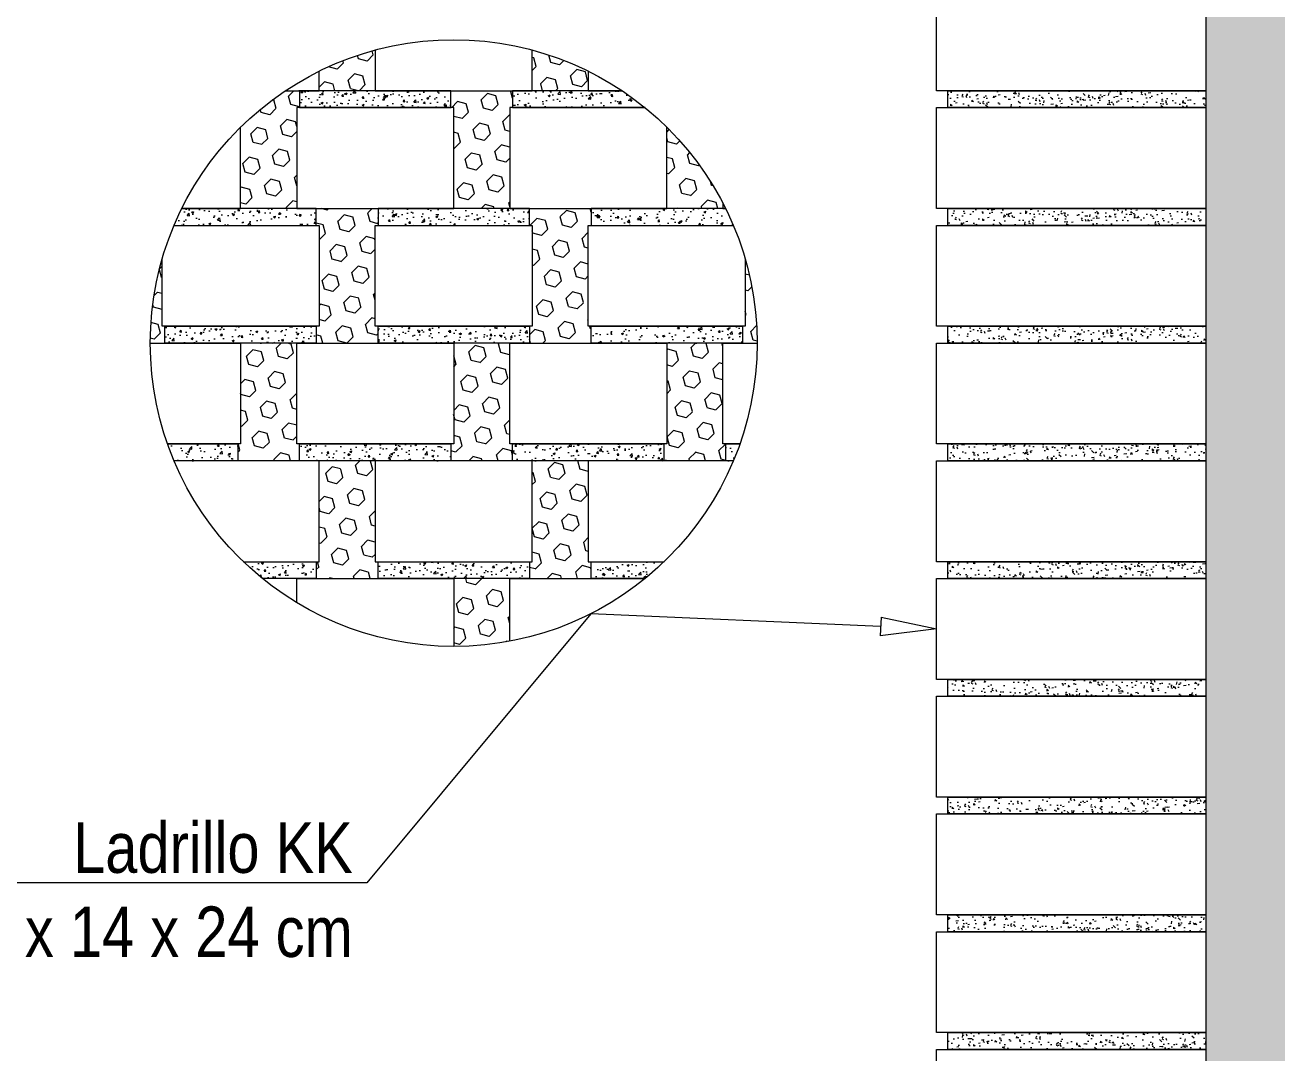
# Model space of a CAD drawing. Header units: metres. Extents: x 0 to 1935, y 0 to 1529.
# Drawn here: x 1862.714 to 1863.83, y 1475.19 to 1476.106 of the extents above; entities that cross this region are included whole.
import ezdxf
from ezdxf import colors
from ezdxf.entities.mleader import LeaderData, LeaderLine
from ezdxf.math import Vec2, Vec3

# ---------------------------------------------------------------- set-up
doc = ezdxf.new("R2010")
doc.units = ezdxf.units.M
doc.header["$LTSCALE"] = 0.005
for name, color, linetype, lineweight in [('-Achurado', 251, 'Continuous', 5), ('-Acotado', 251, 'Continuous', 5), ('-Ladrillo', 34, 'Continuous', 9)]:
    doc.layers.add(name, color=color, linetype=linetype, lineweight=lineweight)
doc.styles.add('-Arial Narrow', font='ARIALN.TTF')
doc.dimstyles.new('Esc 1_25', dxfattribs={"dimscale": 0.025, "dimtxt": 1.8, "dimasz": 1, "dimexe": 1, "dimexo": 2, "dimgap": 0.45, "dimtad": 2, "dimtih": 1, "dimtoh": 1, "dimzin": 4, "dimdsep": 46, "dimtxsty": '-Arial Narrow', "dimblk": 'ARCHTICK', "dimcen": 1, "dimdle": 1, "dimclrd": 256, "dimclre": 256, "dimclrt": 7, "dimadec": 0, "dimazin": 0, "dimtfac": 1, "dimtix": 1, "dimtmove": 1, "dimatfit": 2, "dimldrblk": 'ARCHTICK', "dimfxl": 1, "dimtolj": 2, "dimlwd": 5, "dimlwe": 0, "dimarcsym": 0})
pattern_1 = [(45, (249.83684, 3.191283), (-0.00972141242, 0.00972141242), [0.0079375, -0.015875]), (165, (249.83684, 3.191283), (-0.00355828391, -0.013279696325), [0.0079375, -0.015875]), (105, (249.842452, 3.196895), (-0.013279696325, -0.00355828391), [0.0079375, -0.015875])]
pattern_2 = [(50, (1864.437523, 1475.827653), (0.01821847, -0.00159391), [0.001905, -0.020955]), (355, (1864.437523, 1475.827653), (-0.00352434, 0.01910568), [0.001524, -0.01676406]), (100.4514, (1864.439041, 1475.82752), (0.01469412, 0.01751178), [0.001619, -0.01780902]), (46.1842, (1864.437523, 1475.832733), (0.0271079, -0.00420423), [0.0028575, -0.0314325]), (96.6356, (1864.439782, 1475.832383), (0.0237404, 0.0247426), [0.0024285, -0.02671356]), (351.1842, (1864.437523, 1475.832733), (0.0237404, 0.0247426), [0.002286, -0.02514597]), (21, (1864.440063, 1475.831463), (0.01516144, -0.01022652), [0.001905, -0.020955]), (326, (1864.440063, 1475.831463), (0.0061802, 0.0184188), [0.001524, -0.016764]), (71.4514, (1864.441327, 1475.83061), (0.02134164, 0.00819228), [0.001619, -0.017809]), (37.5, (1864.437523, 1475.827653), (0.00030886, 0.008455504), [0, -0.0165608, 0, -0.017018, 0, -0.0168275]), (7.5, (1864.437523, 1475.827653), (0.006681966, 0.01001806), [0, -0.0097028, 0, -0.0161798, 0, -0.0064135]), (327.5, (1864.431859, 1475.827653), (0.01355906, -0.000572874), [0, -0.00635, 0, -0.019812, 0, -0.026289]), (317.5, (1864.429319, 1475.827653), (0.01481292, 0.00254265), [0, -0.008255, 0, -0.0131572, 0, -0.018669])]
pattern_3 = [(50, (1864.247523, 1475.827653), (0.01821847, -0.0015939), [0.001905, -0.020955]), (355, (1864.247523, 1475.827653), (-0.00352434, 0.0191057), [0.001524, -0.01676406]), (100.4514, (1864.249041, 1475.82752), (0.01469412, 0.01751178), [0.001619, -0.01780902]), (46.1842, (1864.247523, 1475.832733), (0.0271079, -0.00420423), [0.0028575, -0.0314325]), (96.6356, (1864.249782, 1475.832383), (0.0237404, 0.0247426), [0.0024285, -0.02671356]), (351.184, (1864.247523, 1475.832733), (0.0237404, 0.0247426), [0.002286, -0.025146]), (21, (1864.250063, 1475.831463), (0.01516144, -0.01022652), [0.001905, -0.020955]), (326, (1864.250063, 1475.831463), (0.0061802, 0.0184188), [0.001524, -0.016764]), (71.4514, (1864.251327, 1475.83061), (0.02134164, 0.00819228), [0.001619, -0.017809]), (37.5, (1864.247523, 1475.827653), (0.00030886, 0.008455504), [0, -0.0165608, 0, -0.017018, 0, -0.0168275]), (7.5, (1864.247523, 1475.827653), (0.00668197, 0.01001806), [0, -0.0097028, 0, -0.0161798, 0, -0.0064135]), (327.5, (1864.241859, 1475.827653), (0.01355906, -0.000572874), [0, -0.00635, 0, -0.019812, 0, -0.026289]), (317.5, (1864.239319, 1475.827653), (0.01481292, 0.00254265), [0, -0.008255, 0, -0.0131572, 0, -0.018669])]
pattern_4 = [(50, (1864.627523, 1475.827653), (0.01821847, -0.00159391), [0.001905, -0.020955]), (355, (1864.627523, 1475.827653), (-0.00352434, 0.01910568), [0.001524, -0.01676406]), (100.4514, (1864.629041, 1475.82752), (0.01469412, 0.01751178), [0.001619, -0.01780902]), (46.1842, (1864.627523, 1475.832733), (0.0271079, -0.00420423), [0.0028575, -0.0314325]), (96.6356, (1864.629782, 1475.832383), (0.0237404, 0.0247426), [0.0024285, -0.02671356]), (351.1842, (1864.627523, 1475.832733), (0.0237404, 0.0247426), [0.002286, -0.02514597]), (21, (1864.630063, 1475.831463), (0.01516144, -0.01022652), [0.001905, -0.020955]), (326, (1864.630063, 1475.831463), (0.0061802, 0.0184188), [0.001524, -0.016764]), (71.4514, (1864.631327, 1475.83061), (0.02134164, 0.00819228), [0.001619, -0.017809]), (37.5, (1864.627523, 1475.827653), (0.00030886, 0.008455504), [0, -0.0165608, 0, -0.017018, 0, -0.0168275]), (7.5, (1864.627523, 1475.827653), (0.006681966, 0.010018057), [0, -0.0097028, 0, -0.0161798, 0, -0.0064135]), (327.5, (1864.621859, 1475.827653), (0.01355906, -0.000572874), [0, -0.00635, 0, -0.019812, 0, -0.026289]), (317.5, (1864.619319, 1475.827653), (0.01481292, 0.00254265), [0, -0.008255, 0, -0.0131572, 0, -0.018669])]
pattern_5 = [(50, (1864.507523, 1475.722653), (0.01821847, -0.00159391), [0.001905, -0.020955]), (355, (1864.507523, 1475.722653), (-0.00352434, 0.01910568), [0.001524, -0.01676406]), (100.4514, (1864.509041, 1475.72252), (0.01469412, 0.01751178), [0.001619, -0.01780902]), (46.1842, (1864.507523, 1475.727733), (0.0271079, -0.00420423), [0.0028575, -0.0314325]), (96.6356, (1864.509782, 1475.727383), (0.0237404, 0.0247426), [0.0024285, -0.02671356]), (351.1842, (1864.507523, 1475.727733), (0.0237404, 0.0247426), [0.002286, -0.02514597]), (21, (1864.510063, 1475.726463), (0.01516144, -0.01022652), [0.001905, -0.020955]), (326, (1864.510063, 1475.726463), (0.0061802, 0.0184188), [0.001524, -0.016764]), (71.4514, (1864.511327, 1475.72561), (0.02134164, 0.00819228), [0.001619, -0.017809]), (37.5, (1864.507523, 1475.722653), (0.00030886, 0.008455504), [0, -0.0165608, 0, -0.017018, 0, -0.0168275]), (7.5, (1864.507523, 1475.722653), (0.006681966, 0.01001806), [0, -0.0097028, 0, -0.0161798, 0, -0.0064135]), (327.5, (1864.501859, 1475.722653), (0.01355906, -0.000572874), [0, -0.00635, 0, -0.019812, 0, -0.026289]), (317.5, (1864.499319, 1475.722653), (0.01481292, 0.00254265), [0, -0.008255, 0, -0.0131572, 0, -0.018669])]
pattern_6 = [(50, (1864.317523, 1475.722653), (0.01821847, -0.0015939), [0.001905, -0.020955]), (355, (1864.317523, 1475.722653), (-0.00352434, 0.01910568), [0.001524, -0.01676406]), (100.4514, (1864.319041, 1475.72252), (0.01469412, 0.01751178), [0.001619, -0.01780902]), (46.1842, (1864.317523, 1475.727733), (0.0271079, -0.00420423), [0.0028575, -0.0314325]), (96.6356, (1864.319782, 1475.727383), (0.0237404, 0.0247426), [0.0024285, -0.02671356]), (351.1842, (1864.317523, 1475.727733), (0.0237404, 0.0247426), [0.002286, -0.025146]), (21, (1864.320063, 1475.726463), (0.01516144, -0.01022652), [0.001905, -0.020955]), (326, (1864.320063, 1475.726463), (0.0061802, 0.0184188), [0.001524, -0.016764]), (71.4514, (1864.321327, 1475.72561), (0.02134164, 0.00819228), [0.001619, -0.017809]), (37.5, (1864.317523, 1475.722653), (0.00030886, 0.008455504), [0, -0.0165608, 0, -0.017018, 0, -0.0168275]), (7.5, (1864.317523, 1475.722653), (0.006681966, 0.01001806), [0, -0.0097028, 0, -0.0161798, 0, -0.0064135]), (327.5, (1864.311859, 1475.722653), (0.01355906, -0.000572874), [0, -0.00635, 0, -0.019812, 0, -0.026289]), (317.5, (1864.309319, 1475.722653), (0.01481292, 0.00254265), [0, -0.008255, 0, -0.0131572, 0, -0.018669])]

# ---------------------------------------------------------------- blocks, each defined once
blk = doc.blocks.new('*U486')
at = {"layer": '-Achurado', "ltscale": 0.009}
h = blk.add_hatch(dxfattribs=at)
h.set_pattern_fill('AR-CONC', color=256, scale=0.0001, angle=-90)
h.set_pattern_definition([(320, (-3034.088478, 151.044606), (-0.001593908554, -0.0182184669), [0.001905, -0.020955]), (265, (-3034.088478, 151.044606), (0.01910568452, 0.00352434214), [0.001524, -0.01676405842]), (10.4514447, (-3034.088611, 151.043088), (0.01751177519, -0.01469412471), [0.00161900088, -0.01780902446]), (316.1842, (-3034.083398, 151.044606), (-0.0042042328, -0.02710790409), [0.0028575, -0.0314325]), (6.6355576, (-3034.083748, 151.042347), (0.02474261246, -0.0237404134), [0.00242850231, -0.02671356082]), (261.1841512, (-3034.083398, 151.044606), (0.02474261246, -0.0237404134), [0.0022859967, -0.0251459732]), (291, (-3034.084668, 151.042066), (-0.01022651982, -0.01516143913), [0.001905, -0.020955]), (236, (-3034.084668, 151.042066), (0.01841879661, -0.00618020283), [0.001524, -0.016764]), (341.451445, (-3034.08552, 151.040803), (0.00819227689, -0.02134164193), [0.00161900088, -0.01780899376]), (307.5, (-3034.088478, 151.044606), (0.008455503887, -0.000308860325), [0, -0.0165608, 0, -0.017018, 0, -0.0168275]), (277.5, (-3034.088478, 151.044606), (0.010018057482, -0.00668196625), [0, -0.0097028, 0, -0.0161798, 0, -0.0064135]), (237.5, (-3034.088478, 151.05027), (-0.0005728744, -0.013559059517), [0, -0.00635, 0, -0.019812, 0, -0.026289]), (227.5, (-3034.088478, 151.05281), (0.002542649103, -0.01481291814), [0, -0.008255, 0, -0.0131572, 0, -0.018669])])
h.paths.add_polyline_path([(0.12, -0.0375), (0.12, -0.0525), (-0.11, -0.0525), (-0.11, -0.0375)])
at = {"layer": '-Ladrillo', "lineweight": 5}
for points in [[(-0.12, -0.0375), (-0.12, 0.0525), (0.12, 0.0525), (0.12, -0.0375)], [(0.12, -0.0375), (0.12, -0.0525), (-0.11, -0.0525), (-0.11, -0.0375)]]:
    blk.add_lwpolyline(points, close=True, dxfattribs=at)
blk = doc.blocks.new('*U487')
at = {"layer": '-Acotado', "color": 0, "linetype": 'ByBlock', "lineweight": -2, "transparency": 16777216}
for p in [(0, 1.155), (0, 1.05), (0, 0.945), (0, 0.84), (0, 0.735), (0, 0.63), (0, 0.525), (0, 0.42), (0, 0.315), (0, 0.21)]:
    blk.add_blockref('*U486', p, dxfattribs=at)
blk = doc.blocks.new('_ClosedBlank')
at = {"color": 0, "linetype": 'ByBlock', "lineweight": -2}
for p, q in [((-1, 0.167), (0, 0)), ((-1, 0.167), (-1, -0.167)), ((0, 0), (-1, -0.167))]:
    blk.add_line(p, q, dxfattribs=at)
blk = doc.blocks.new('_ArchTick')
at = {"color": 0, "linetype": 'ByBlock', "const_width": 0.15}
blk.add_lwpolyline([(-0.5, -0.5), (0.5, 0.5)], dxfattribs=at)
blk = doc.blocks.new('*D496')
at = {"layer": '-Acotado', "lineweight": 5, "transparency": 16777216}
blk.add_line((1864.2933, 1474.7475), (1864.2933, 1476.7927), dxfattribs=at)
at = {"layer": '-Acotado', "lineweight": 0, "transparency": 16777216}
for p, q in [((1863.8169, 1476.7677), (1864.3183, 1476.7677)), ((1863.8169, 1474.7725), (1864.3183, 1474.7725))]:
    blk.add_line(p, q, dxfattribs=at)
at = {"layer": 'Defpoints', "color": 0, "transparency": 16777216}
for p in [(1863.7669, 1476.7677), (1864.2933, 1476.7677), (1863.7669, 1474.7725)]:
    blk.add_point(p, dxfattribs=at)
at = {"layer": '-Acotado', "lineweight": 5, "transparency": 16777216, "xscale": 0.025, "yscale": 0.025, "zscale": 0.025}
for p, rotation in [((1864.2933, 1476.7677), 90), ((1864.2933, 1474.7725), 270)]:
    blk.add_blockref('_ArchTick', p, dxfattribs=dict(at, rotation=rotation))
at = {"layer": '-Acotado', "color": 7, "transparency": 16777216, "insert": (1864.3528, 1475.7701), "char_height": 0.045, "attachment_point": 5, "style": '-Arial Narrow'}
blk.add_mtext('\\A2;2.00', dxfattribs=at)

msp = doc.modelspace()

# ---------------------------------------------------------------- hatches: boundary and pattern name
at = {"layer": '-Achurado', "ltscale": 0.009}
h = msp.add_hatch(dxfattribs=at)
h.set_pattern_fill('HEX', color=256, scale=0.0025, angle=45)
h.set_pattern_definition(pattern_1)
h.paths.add_polyline_path([(1863.9863, 1475.93094), (1863.97732, 1476.00566), (1863.9832, 1476.12921), (1863.98619, 1476.19795), (1863.96226, 1476.24875), (1863.97123, 1476.29956), (1863.97422, 1476.35037), (1863.95927, 1476.40118), (1863.97422, 1476.48486), (1863.96818, 1476.62775), (1863.97871, 1476.68854), (1863.96695, 1476.76765), (1863.76695, 1476.76765), (1863.76695, 1476.67765), (1863.76695, 1476.66265), (1863.76695, 1476.57265), (1863.76695, 1476.55765), (1863.76695, 1476.46765), (1863.76695, 1476.45265), (1863.76695, 1476.36265), (1863.76695, 1476.34765), (1863.76695, 1476.25765), (1863.76695, 1476.24265), (1863.76695, 1476.15265), (1863.76695, 1476.13765), (1863.76695, 1476.04765), (1863.76695, 1476.03265), (1863.76695, 1475.94265), (1863.76695, 1475.92765), (1863.76695, 1475.83765), (1863.76695, 1475.82265), (1863.76695, 1475.73265), (1863.76695, 1475.71765), (1863.76695, 1475.62765), (1863.76695, 1475.61265), (1863.76695, 1475.52265), (1863.76695, 1475.50765), (1863.76695, 1475.41765), (1863.76695, 1475.40265), (1863.76695, 1475.31265), (1863.76695, 1475.29765), (1863.76695, 1475.20765), (1863.76695, 1475.19265), (1863.76695, 1475.10265), (1863.76695, 1475.08765), (1863.76695, 1474.99765), (1863.76695, 1474.98265), (1863.76695, 1474.89265), (1863.76695, 1474.57248), (1863.96695, 1474.57228), (1863.96695, 1474.87765), (1863.95652, 1474.90774), (1863.97746, 1474.97349), (1863.97746, 1475.01533), (1863.9625, 1475.07809), (1863.98045, 1475.14683), (1863.95644, 1475.26681), (1863.96242, 1475.33256), (1863.97738, 1475.39233), (1863.97439, 1475.43716), (1863.97738, 1475.49096), (1863.97738, 1475.52683), (1863.99832, 1475.59557), (1863.99228, 1475.7038), (1863.96835, 1475.76955), (1863.96536, 1475.82933)])
h = msp.add_hatch(dxfattribs=at)
h.set_pattern_fill('HEX', color=256, scale=0.0025, angle=45)
h.set_pattern_definition(pattern_1)
h.paths.add_polyline_path([(1863.09637, 1475.61265), (1863.14637, 1475.61265), (1863.14637, 1475.55677, -0.0465031), (1863.09637, 1475.55211)])
h.paths.add_polyline_path([(1862.97637, 1475.71765), (1863.02637, 1475.71765), (1863.02637, 1475.62765), (1863.02887, 1475.62765), (1863.02887, 1475.61265), (1862.97387, 1475.61265), (1862.97387, 1475.62765), (1862.97637, 1475.62765)])
h.paths.add_polyline_path([(1863.16637, 1475.71765), (1863.21637, 1475.71765), (1863.21637, 1475.62765), (1863.21887, 1475.62765), (1863.21887, 1475.61265), (1863.16387, 1475.61265), (1863.16387, 1475.62765), (1863.16637, 1475.62765)])
h.paths.add_polyline_path([(1863.28637, 1475.82265), (1863.33637, 1475.82265), (1863.33637, 1475.73265), (1863.33887, 1475.73265), (1863.33887, 1475.71765), (1863.28387, 1475.71765), (1863.28387, 1475.73265), (1863.28637, 1475.73265)])
h.paths.add_polyline_path([(1863.09637, 1475.82265), (1863.14637, 1475.82265), (1863.14637, 1475.73265), (1863.14887, 1475.73265), (1863.14887, 1475.71765), (1863.09387, 1475.71765), (1863.09387, 1475.73265), (1863.09637, 1475.73265)])
h.paths.add_polyline_path([(1862.90637, 1475.82265), (1862.95637, 1475.82265), (1862.95637, 1475.73265), (1862.95887, 1475.73265), (1862.95887, 1475.71765), (1862.90387, 1475.71765), (1862.90387, 1475.73265), (1862.90637, 1475.73265)])
h.paths.add_polyline_path([(1862.83637, 1475.89746), (1862.83637, 1475.83765), (1862.83887, 1475.83765), (1862.83887, 1475.82265), (1862.82582, 1475.82265, -0.0701538)])
h.paths.add_polyline_path([(1862.97637, 1475.92765), (1862.97387, 1475.92765), (1862.97387, 1475.94265), (1863.02887, 1475.94265), (1863.02887, 1475.92765), (1863.02637, 1475.92765), (1863.02637, 1475.83765), (1863.02887, 1475.83765), (1863.02887, 1475.82265), (1862.97387, 1475.82265), (1862.97387, 1475.83765), (1862.97637, 1475.83765)])
h.paths.add_polyline_path([(1863.16637, 1475.92765), (1863.16387, 1475.92765), (1863.16387, 1475.94265), (1863.21887, 1475.94265), (1863.21887, 1475.92765), (1863.21637, 1475.92765), (1863.21637, 1475.83765), (1863.21887, 1475.83765), (1863.21887, 1475.82265), (1863.16387, 1475.82265), (1863.16387, 1475.83765), (1863.16637, 1475.83765)])
h.paths.add_polyline_path([(1863.35387, 1475.83765), (1863.35637, 1475.83765), (1863.35637, 1475.89746, -0.0701538), (1863.36692, 1475.82265), (1863.35387, 1475.82265)])
h.paths.add_polyline_path([(1863.09637, 1476.03265), (1863.09387, 1476.03265), (1863.09387, 1476.04765), (1863.14887, 1476.04765), (1863.14887, 1476.03265), (1863.14637, 1476.03265), (1863.14637, 1475.94265), (1863.09637, 1475.94265)])
h.paths.add_polyline_path([(1863.28637, 1476.01526, -0.0782607), (1863.33637, 1475.94754), (1863.33637, 1475.94265), (1863.28637, 1475.94265)])
h.paths.add_polyline_path([(1862.90637, 1476.01526, -0.0475007), (1862.94613, 1476.04765), (1862.95887, 1476.04765), (1862.95887, 1476.03265), (1862.95637, 1476.03265), (1862.95637, 1475.94265), (1862.90637, 1475.94265)])
h.paths.add_polyline_path([(1862.97637, 1476.06513, -0.0494998), (1863.02637, 1476.08399), (1863.02637, 1476.04765), (1862.97637, 1476.04765)])
h.paths.add_polyline_path([(1863.16637, 1476.08399, -0.0494998), (1863.21637, 1476.06513), (1863.21637, 1476.04765), (1863.16637, 1476.04765)])
h = msp.add_hatch(dxfattribs=at)
h.set_pattern_fill('AR-CONC', color=256, scale=0.0001)
h.set_pattern_definition(pattern_5)
h.paths.add_polyline_path([(1862.95887, 1476.03265), (1863.09387, 1476.03265), (1863.09387, 1476.04765), (1862.95887, 1476.04765)])
h = msp.add_hatch(dxfattribs=at)
h.set_pattern_fill('AR-CONC', color=256, scale=0.0001)
h.set_pattern_definition(pattern_6)
edge = h.paths.add_edge_path()
edge.add_arc((1863.09637, 1475.82265), 0.27055, 410.91416, 416.26812, ccw=False)
edge.add_line((1863.26695, 1476.03265), (1863.14887, 1476.03265))
edge.add_line((1863.14887, 1476.03265), (1863.14887, 1476.04765))
edge.add_line((1863.14887, 1476.04765), (1863.24661, 1476.04765))
h = msp.add_hatch(dxfattribs=at)
h.set_pattern_fill('AR-CONC', color=256, scale=0.0001)
h.set_pattern_definition(pattern_4)
edge = h.paths.add_edge_path()
edge.add_arc((1863.09637, 1475.82265), 0.27055, 513.66977, 517.1636, ccw=False)
edge.add_line((1862.85389, 1475.94265), (1862.97387, 1475.94265))
edge.add_line((1862.97387, 1475.94265), (1862.97387, 1475.92765))
edge.add_line((1862.97387, 1475.92765), (1862.84703, 1475.92765))
h = msp.add_hatch(dxfattribs=at)
h.set_pattern_fill('AR-CONC', color=256, scale=0.0001)
h.set_pattern_definition(pattern_2)
h.paths.add_polyline_path([(1863.02887, 1475.92765), (1863.16387, 1475.92765), (1863.16387, 1475.94265), (1863.02887, 1475.94265)])
h = msp.add_hatch(dxfattribs=at)
h.set_pattern_fill('AR-CONC', color=256, scale=0.0001)
h.set_pattern_definition(pattern_3)
edge = h.paths.add_edge_path()
edge.add_arc((1863.09637, 1475.82265), 0.27055, 382.8364, 386.33023, ccw=False)
edge.add_line((1863.34571, 1475.92765), (1863.21887, 1475.92765))
edge.add_line((1863.21887, 1475.92765), (1863.21887, 1475.94265))
edge.add_line((1863.21887, 1475.94265), (1863.33885, 1475.94265))
h = msp.add_hatch(dxfattribs=at)
h.set_pattern_fill('AR-CONC', color=256, scale=0.0001)
h.set_pattern_definition(pattern_4)
h.paths.add_polyline_path([(1862.83887, 1475.83765), (1862.97387, 1475.83765), (1862.97387, 1475.82265), (1862.83887, 1475.82265)])
h = msp.add_hatch(dxfattribs=at)
h.set_pattern_fill('AR-CONC', color=256, scale=0.0001)
h.set_pattern_definition(pattern_2)
h.paths.add_polyline_path([(1863.02887, 1475.83765), (1863.16387, 1475.83765), (1863.16387, 1475.82265), (1863.02887, 1475.82265)])
h = msp.add_hatch(dxfattribs=at)
h.set_pattern_fill('AR-CONC', color=256, scale=0.0001)
h.set_pattern_definition(pattern_3)
h.paths.add_polyline_path([(1863.21887, 1475.83765), (1863.35387, 1475.83765), (1863.35387, 1475.82265), (1863.21887, 1475.82265)])
h = msp.add_hatch(dxfattribs=at)
h.set_pattern_fill('AR-CONC', color=256, scale=0.0001)
h.set_pattern_definition([(50, (1864.697523, 1475.722653), (0.01821847, -0.00159391), [0.001905, -0.020955]), (355, (1864.697523, 1475.722653), (-0.00352434, 0.01910568), [0.001524, -0.01676406]), (100.4514, (1864.699041, 1475.72252), (0.01469412, 0.01751178), [0.001619, -0.01780902]), (46.1842, (1864.697523, 1475.727733), (0.0271079, -0.00420423), [0.0028575, -0.0314325]), (96.6356, (1864.699782, 1475.727383), (0.0237404, 0.0247426), [0.0024285, -0.02671356]), (351.1842, (1864.697523, 1475.727733), (0.0237404, 0.0247426), [0.002286, -0.02514597]), (21, (1864.700063, 1475.726463), (0.01516144, -0.01022652), [0.001905, -0.020955]), (326, (1864.700063, 1475.726463), (0.0061802, 0.0184188), [0.001524, -0.016764]), (71.4514, (1864.701327, 1475.72561), (0.02134164, 0.00819228), [0.001619, -0.017809]), (37.5, (1864.697523, 1475.722653), (0.00030886, 0.008455504), [0, -0.0165608, 0, -0.017018, 0, -0.0168275]), (7.5, (1864.697523, 1475.722653), (0.006681966, 0.010018057), [0, -0.0097028, 0, -0.0161798, 0, -0.0064135]), (327.5, (1864.691859, 1475.722653), (0.01355906, -0.000572874), [0, -0.00635, 0, -0.019812, 0, -0.026289]), (317.5, (1864.689319, 1475.722653), (0.01481292, 0.00254265), [0, -0.008255, 0, -0.0131572, 0, -0.018669])])
edge = h.paths.add_edge_path()
edge.add_arc((1863.09637, 1475.82265), 0.27055, 199.43019, 202.8364, ccw=False)
edge.add_line((1862.84123, 1475.73265), (1862.90387, 1475.73265))
edge.add_line((1862.90387, 1475.73265), (1862.90387, 1475.71765))
edge.add_line((1862.90387, 1475.71765), (1862.84703, 1475.71765))
h = msp.add_hatch(dxfattribs=at)
h.set_pattern_fill('AR-CONC', color=256, scale=0.0001)
h.set_pattern_definition(pattern_5)
h.paths.add_polyline_path([(1862.95887, 1475.73265), (1863.09387, 1475.73265), (1863.09387, 1475.71765), (1862.95887, 1475.71765)])
h = msp.add_hatch(dxfattribs=at)
h.set_pattern_fill('AR-CONC', color=256, scale=0.0001)
h.set_pattern_definition(pattern_6)
h.paths.add_polyline_path([(1863.14887, 1475.73265), (1863.28387, 1475.73265), (1863.28387, 1475.71765), (1863.14887, 1475.71765)])
h = msp.add_hatch(dxfattribs=at)
h.set_pattern_fill('AR-CONC', color=256, scale=0.0001)
h.set_pattern_definition([(50, (1864.127523, 1475.722653), (0.01821847, -0.0015939), [0.001905, -0.020955]), (355, (1864.127523, 1475.722653), (-0.00352434, 0.0191057), [0.001524, -0.01676406]), (100.4514, (1864.129041, 1475.72252), (0.01469412, 0.01751178), [0.001619, -0.01780902]), (46.1842, (1864.127523, 1475.727733), (0.0271079, -0.00420423), [0.0028575, -0.0314325]), (96.6356, (1864.129782, 1475.727383), (0.0237404, 0.0247426), [0.0024285, -0.0267136]), (351.184, (1864.127523, 1475.727733), (0.0237404, 0.0247426), [0.002286, -0.025146]), (21, (1864.130063, 1475.726463), (0.01516144, -0.01022652), [0.001905, -0.020955]), (326, (1864.130063, 1475.726463), (0.0061802, 0.0184188), [0.001524, -0.016764]), (71.4514, (1864.131327, 1475.72561), (0.02134164, 0.00819228), [0.001619, -0.017809]), (37.5, (1864.127523, 1475.722653), (0.00030886, 0.008455504), [0, -0.0165608, 0, -0.017018, 0, -0.0168275]), (7.5, (1864.127523, 1475.722653), (0.00668197, 0.01001806), [0, -0.0097028, 0, -0.0161798, 0, -0.0064135]), (327.5, (1864.121859, 1475.722653), (0.01355906, -0.000572874), [0, -0.00635, 0, -0.019812, 0, -0.026289]), (317.5, (1864.119319, 1475.722653), (0.01481292, 0.00254265), [0, -0.008255, 0, -0.0131572, 0, -0.018669])])
edge = h.paths.add_edge_path()
edge.add_arc((1863.09637, 1475.82265), 0.27055, 337.1636, 340.56981, ccw=False)
edge.add_line((1863.34571, 1475.71765), (1863.33887, 1475.71765))
edge.add_line((1863.33887, 1475.71765), (1863.33887, 1475.73265))
edge.add_line((1863.33887, 1475.73265), (1863.35151, 1475.73265))
h = msp.add_hatch(dxfattribs=at)
h.set_pattern_fill('AR-CONC', color=256, scale=0.0001)
h.set_pattern_definition(pattern_4)
edge = h.paths.add_edge_path()
edge.add_arc((1863.09637, 1475.82265), 0.27055, 226.1172, 230.91416, ccw=False)
edge.add_line((1862.90883, 1475.62765), (1862.97387, 1475.62765))
edge.add_line((1862.97387, 1475.62765), (1862.97387, 1475.61265))
edge.add_line((1862.97387, 1475.61265), (1862.92579, 1475.61265))
h = msp.add_hatch(dxfattribs=at)
h.set_pattern_fill('AR-CONC', color=256, scale=0.0001)
h.set_pattern_definition(pattern_2)
h.paths.add_polyline_path([(1863.02887, 1475.62765), (1863.16387, 1475.62765), (1863.16387, 1475.61265), (1863.02887, 1475.61265)])
h = msp.add_hatch(dxfattribs=at)
h.set_pattern_fill('AR-CONC', color=256, scale=0.0001)
h.set_pattern_definition(pattern_3)
edge = h.paths.add_edge_path()
edge.add_arc((1863.09637, 1475.82265), 0.27055, 309.08584, 313.8828, ccw=False)
edge.add_line((1863.26695, 1475.61265), (1863.21887, 1475.61265))
edge.add_line((1863.21887, 1475.61265), (1863.21887, 1475.62765))
edge.add_line((1863.21887, 1475.62765), (1863.28391, 1475.62765))

# ---------------------------------------------------------------- linework, layer by layer
at = {"layer": '-Acotado'}
msp.add_circle((1863.09637, 1475.82265), 0.27055, dxfattribs=at)
at = {"layer": '-Ladrillo', "lineweight": 5}
for points in [[(1863.02637, 1476.08399), (1863.02637, 1476.04765), (1863.16637, 1476.04765), (1863.16637, 1476.08399)], [(1862.94613, 1476.04765), (1862.97637, 1476.04765), (1862.97637, 1476.06513)], [(1863.21637, 1476.06513), (1863.21637, 1476.04765), (1863.24661, 1476.04765)], [(1863.24661, 1476.04765), (1863.14887, 1476.04765), (1863.14887, 1476.03265), (1863.26695, 1476.03265)], [(1863.26695, 1476.03265), (1863.14637, 1476.03265), (1863.14637, 1475.94265), (1863.28637, 1475.94265), (1863.28637, 1476.01526)], [(1862.85389, 1475.94265), (1862.90637, 1475.94265), (1862.90637, 1476.01526)], [(1863.33637, 1475.94754), (1863.33637, 1475.94265), (1863.33885, 1475.94265)], [(1862.84703, 1475.92765), (1862.97387, 1475.92765), (1862.97387, 1475.94265), (1862.85389, 1475.94265)], [(1863.33885, 1475.94265), (1863.21887, 1475.94265), (1863.21887, 1475.92765), (1863.34571, 1475.92765)], [(1862.84703, 1475.92765), (1862.97637, 1475.92765), (1862.97637, 1475.83765), (1862.83637, 1475.83765), (1862.83637, 1475.89746)], [(1863.35637, 1475.89746), (1863.35637, 1475.83765), (1863.21637, 1475.83765), (1863.21637, 1475.92765), (1863.34571, 1475.92765)], [(1862.82582, 1475.82265), (1862.90637, 1475.82265), (1862.90637, 1475.73265), (1862.84123, 1475.73265)], [(1863.35151, 1475.73265), (1863.33637, 1475.73265), (1863.33637, 1475.82265), (1863.36692, 1475.82265)], [(1862.84123, 1475.73265), (1862.90387, 1475.73265), (1862.90387, 1475.71765), (1862.84703, 1475.71765)], [(1863.34571, 1475.71765), (1863.33887, 1475.71765), (1863.33887, 1475.73265), (1863.35151, 1475.73265)], [(1862.90883, 1475.62765), (1862.97637, 1475.62765), (1862.97637, 1475.71765), (1862.84703, 1475.71765)], [(1863.34571, 1475.71765), (1863.21637, 1475.71765), (1863.21637, 1475.62765), (1863.28391, 1475.62765)], [(1862.90883, 1475.62765), (1862.97387, 1475.62765), (1862.97387, 1475.61265), (1862.92579, 1475.61265)], [(1863.26695, 1475.61265), (1863.21887, 1475.61265), (1863.21887, 1475.62765), (1863.28391, 1475.62765)], [(1862.95637, 1475.59114), (1862.95637, 1475.61265), (1863.09637, 1475.61265), (1863.09637, 1475.55211)], [(1863.14637, 1475.55677), (1863.14637, 1475.61265), (1863.26695, 1475.61265)]]:
    msp.add_lwpolyline(points, dxfattribs=at)
for points in [[(1862.95887, 1476.03265), (1863.09387, 1476.03265), (1863.09387, 1476.04765), (1862.95887, 1476.04765)], [(1862.95637, 1476.03265), (1862.95637, 1475.94265), (1863.09637, 1475.94265), (1863.09637, 1476.03265)], [(1863.02887, 1475.92765), (1863.16387, 1475.92765), (1863.16387, 1475.94265), (1863.02887, 1475.94265)], [(1863.02637, 1475.83765), (1863.02637, 1475.92765), (1863.16637, 1475.92765), (1863.16637, 1475.83765)], [(1862.83887, 1475.83765), (1862.97387, 1475.83765), (1862.97387, 1475.82265), (1862.83887, 1475.82265)], [(1863.02887, 1475.83765), (1863.16387, 1475.83765), (1863.16387, 1475.82265), (1863.02887, 1475.82265)], [(1863.21887, 1475.83765), (1863.35387, 1475.83765), (1863.35387, 1475.82265), (1863.21887, 1475.82265)], [(1862.95637, 1475.73265), (1862.95637, 1475.82265), (1863.09637, 1475.82265), (1863.09637, 1475.73265)], [(1863.14637, 1475.73265), (1863.14637, 1475.82265), (1863.28637, 1475.82265), (1863.28637, 1475.73265)], [(1862.95887, 1475.73265), (1863.09387, 1475.73265), (1863.09387, 1475.71765), (1862.95887, 1475.71765)], [(1863.14887, 1475.73265), (1863.28387, 1475.73265), (1863.28387, 1475.71765), (1863.14887, 1475.71765)], [(1863.02637, 1475.71765), (1863.02637, 1475.62765), (1863.16637, 1475.62765), (1863.16637, 1475.71765)], [(1863.02887, 1475.62765), (1863.16387, 1475.62765), (1863.16387, 1475.61265), (1863.02887, 1475.61265)]]:
    msp.add_lwpolyline(points, close=True, dxfattribs=at)

# ---------------------------------------------------------------- block references
at = {"layer": '-Acotado'}
msp.add_blockref('*U487', (1863.64695, 1474.93015), dxfattribs=at)

# ---------------------------------------------------------------- dimensions: what is measured, and where the dimension line sits
dim = msp.add_linear_dim(base=(1864.29333, 1476.76765), p1=(1863.76695, 1474.77248), p2=(1863.76695, 1476.76765), angle=90, dimstyle='Esc 1_25', dxfattribs=at)
dim.commit()
dim.dimension.update_dxf_attribs({"geometry": '*D496', "text_midpoint": (1864.35275, 1475.77007)})

# ---------------------------------------------------------------- leaders
ml = msp.add_multileader_mtext('Standard', dxfattribs=at)
ml.set_content('Ladrillo KK \\P9 x 14 x 24 cm', color=7, style='-Arial Narrow')
ml.set_leader_properties(color=7, linetype='ByLayer', lineweight=0)
ml.set_arrow_properties(name='CLOSEDBLANK')
ml.build(insert=Vec2(0, 0))
ml.multileader.update_dxf_attribs({"has_dogleg": 0, "text_left_attachment_type": 6, "text_right_attachment_type": 6, "dogleg_length": 0, "arrow_head_size": 0.05, "scale": 0.025})
ctx = ml.context
ctx.base_point, ctx.scale, ctx.char_height, ctx.arrow_head_size, ctx.landing_gap_size, ctx.plane_origin = Vec3(1862.66386, 1475.34115), 0.025, 0.045, 0.05, 0.0125, Vec3(1861.15375, 1476.73065)
ctx.left_attachment, ctx.right_attachment, ctx.text_align_type = 6, 6, 2
notes = []
notes.append((ctx, [(1, (1, 1, 0), (1863.01881, 1475.34115), (-1, 0), 0, [(1, [(1863.52695, 1475.56765), (1863.21865, 1475.58131)], 0, [])])]))
ctx.mtext.insert, ctx.mtext.alignment, ctx.mtext.flow_direction = Vec3(1863.00631, 1475.39515), 3, 5
for ctx, leaders in notes:
    for number, flags, end, landing, length, lines in leaders:
        leader = LeaderData()
        leader.index, (leader.has_last_leader_line, leader.has_dogleg_vector, leader.attachment_direction) = number, flags
        leader.last_leader_point, leader.dogleg_vector, leader.dogleg_length = Vec3(end), Vec3(landing), length
        for number, points, colour, breaks in lines:
            line = LeaderLine()
            line.index, line.vertices, line.color, line.breaks = number, Vec3.list(points), colors.encode_raw_color(colour), breaks
            leader.lines.append(line)
        ctx.leaders.append(leader)

doc.saveas('drawing.dxf')
